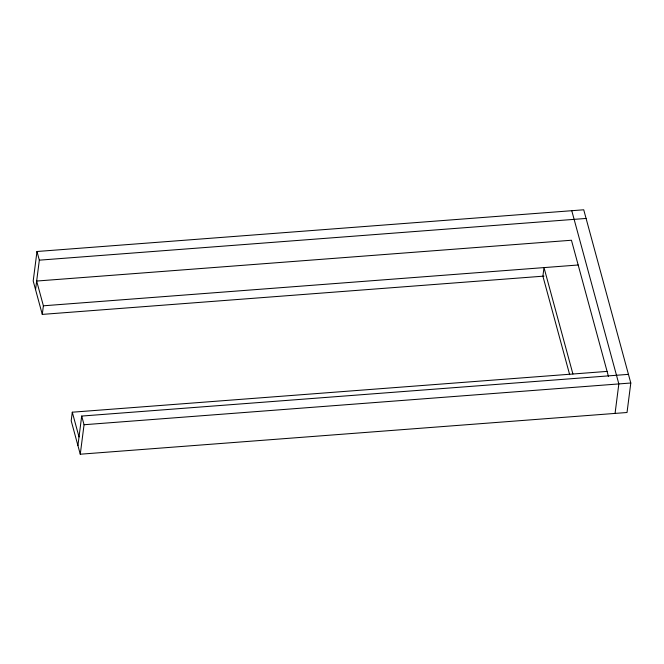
<?xml version="1.0" encoding="UTF-8"?>
<svg xmlns="http://www.w3.org/2000/svg" width="664" height="664" viewBox="0 0 664 664"><rect width="100%" height="100%" fill="white"/><g stroke="black" fill="none" stroke-linecap="round" stroke-linejoin="round"><path stroke-width="1" d="M607.087 371.4L72.293 412.203L71.197 420.802L80.269 454.209L627.024 412.502L630.8 383.012L583.731 209.791L36.976 251.498L33.2 280.988L42.28 314.396L543.965 276.116M35.557 289.645L39.334 260.163L36.976 251.498M42.28 314.396L43.384 305.797L36.653 281.046L571.447 240.243L608.431 376.355M77.92 445.552L81.697 416.062L628.443 374.355M80.269 454.209L84.054 424.728L81.697 416.062M615.063 413.415L618.84 383.925L571.77 210.704M39.334 260.163L586.08 218.448M43.384 305.797L578.17 264.994M84.054 424.728L630.8 383.012M572.916 374.015L543.999 267.6L542.895 276.199L569.654 374.654M72.293 412.203L79.024 436.954"/></g></svg>
